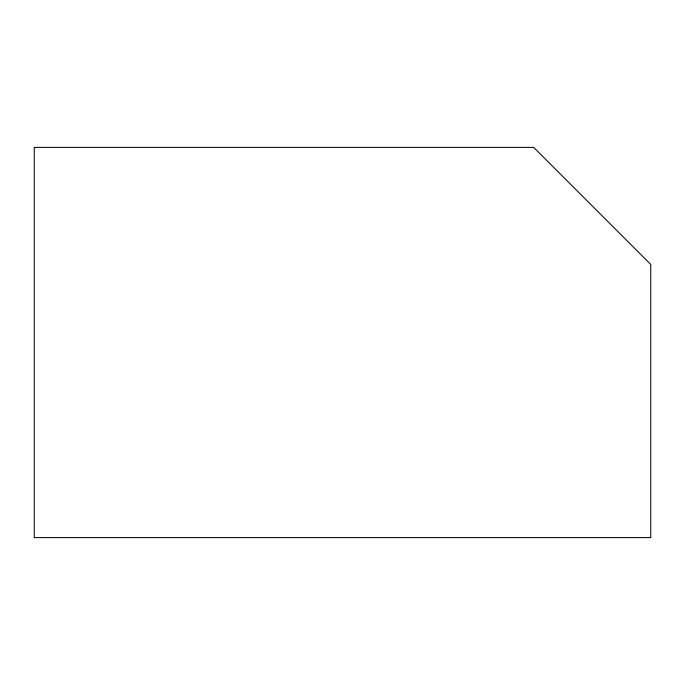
<?xml version="1.0" encoding="UTF-8"?>
<svg xmlns="http://www.w3.org/2000/svg" width="685" height="685" viewBox="0 0 685 685"><rect width="100%" height="100%" fill="white"/><g stroke="black" fill="none" stroke-linecap="round" stroke-linejoin="round"><path stroke-width="1.03" d="M533.692 147.403L34.25 147.403L34.25 537.597L650.75 537.597L650.75 264.461L533.692 147.403"/></g></svg>
